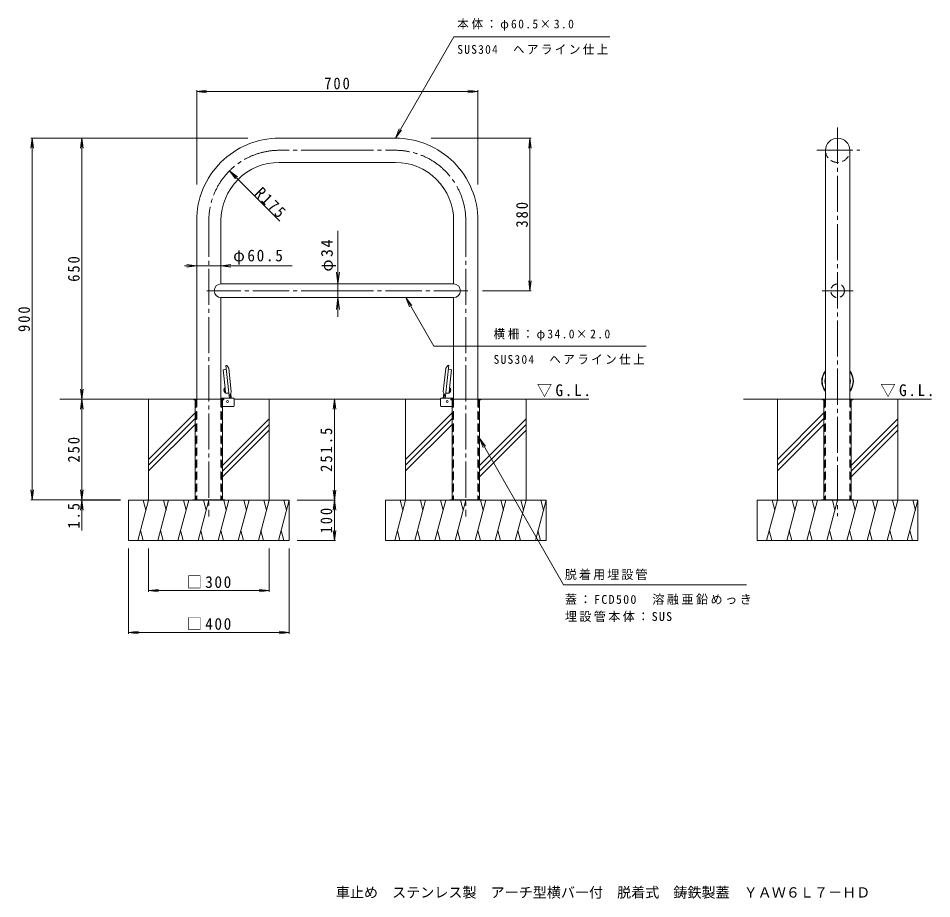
# Model space of a CAD drawing. Units: millimetres, scale not verified. Extents: x -1730 to 1845, y -1370 to 822.
# Drawn here: x -1730 to 543, y -1370 to 822 of the extents above; entities that cross this region are included whole.
import ezdxf
from ezdxf.enums import TextEntityAlignment as Align

# ---------------------------------------------------------------- set-up
doc = ezdxf.new("R2010")
doc.units = ezdxf.units.MM
doc.header["$LTSCALE"] = 10
doc.linetypes.add('CHAIN2', pattern=[12, 9, -1, 1, -1])
doc.linetypes.add('DASHED2', pattern=[3, 2, -1])
for name, color, linetype, lineweight in [('C-0', 4, 'Continuous', 9), ('C-1', 7, 'Continuous', 9), ('C-2', 3, 'Continuous', 9), ('C-3', 3, 'DASHED2', 9), ('C-4', 7, 'Continuous', 9), ('C-5', 7, 'Continuous', 9), ('C-6', 2, 'Continuous', 9), ('C-9', 7, 'Continuous', 9), ('C-B', 2, 'Continuous', 9), ('C-E', 6, 'Continuous', 5)]:
    doc.layers.add(name, color=color, linetype=linetype, lineweight=lineweight)
doc.layers.add('F-F_F-Fﾚｲﾔ', color=2, linetype='Continuous')
doc.styles.add('ＭＳ ゴシック', font='')
doc.styles.get('ＭＳ ゴシック').set_extended_font_data('MS Gothic')

msp = doc.modelspace()

# ---------------------------------------------------------------- linework, layer by layer
at = {"layer": 'C-0', "color": 7, "linetype": 'CHAIN2'}
for p, q in [((308.83, 549.73), (308.83, -417.54)), ((-936.38, 493.22), (-1081.13, 493.22)), ((-936.38, 493.22), (-791.63, 493.22)), ((256.94, 493.21), (363.97, 493.21)), ((-1256.13, 318.22), (-1256.13, -418.43)), ((-616.63, 318.22), (-616.63, -418.43)), ((-936.38, 143.47), (-1261.31, 143.47)), ((-936.38, 143.47), (-611.45, 143.47)), ((270.04, 143.46), (347.17, 143.46))]:
    msp.add_line(p, q, dxfattribs=at)
at = {"layer": 'C-0'}
for p, q in [((-1205.75, -117.73), (-1213.68, -42.34)), ((-1213.43, -42.12), (-1211.04, -42.77)), ((-1211.04, -42.77), (-1206.43, -49.12)), ((-661.72, -42.77), (-666.33, -49.12)), ((-1213.58, -51.64), (-1220.57, -53.28)), ((-1200.22, -108.22), (-1206.43, -49.12)), ((-672.55, -108.22), (-666.33, -49.12)), ((-659.18, -51.64), (-652.19, -53.27)), ((-1207.26, -111.79), (-1214.44, -111.65)), ((-1200.22, -108.22), (-1201.4, -111.31)), ((-672.55, -108.22), (-671.36, -111.3)), ((-665.5, -111.79), (-658.33, -111.65)), ((-1293.63, -126.53), (-1293.63, -128.03)), ((-1293.63, -126.53), (-1293.63, -128.03)), ((-1293.63, -126.53), (-1218.63, -126.53)), ((-1293.63, -128.03), (-1290.13, -128.03)), ((-1290.13, -128.03), (-1290.13, -376.53)), ((-1222.13, -128.03), (-1222.13, -376.53)), ((-1218.63, -128.03), (-1222.13, -128.03)), ((-1218.63, -126.53), (-1218.63, -128.03)), ((-654.13, -126.53), (-654.13, -128.03)), ((-654.13, -126.53), (-654.13, -128.03)), ((-654.13, -126.53), (-579.13, -126.53)), ((-654.13, -128.03), (-650.63, -128.03)), ((-650.63, -128.03), (-650.63, -376.53)), ((-582.63, -128.03), (-582.63, -376.53)), ((-579.13, -128.03), (-582.63, -128.03)), ((-579.13, -126.53), (-579.13, -128.03)), ((271.33, -126.53), (271.33, -128.03)), ((271.33, -126.53), (271.33, -128.03)), ((271.33, -126.53), (346.33, -126.53)), ((271.33, -128.03), (274.83, -128.03)), ((274.83, -128.03), (274.83, -376.53)), ((342.83, -128.03), (342.83, -376.53)), ((346.33, -128.03), (342.83, -128.03)), ((346.33, -126.53), (346.33, -128.03))]:
    msp.add_line(p, q, dxfattribs=at)
at = {"layer": 'C-0', "linetype": 'DASHED2'}
for p, q in [((-1288.63, -128.03), (-1288.63, -376.53)), ((-1223.63, -128.03), (-1223.63, -376.53)), ((-649.13, -128.03), (-649.13, -376.53)), ((-584.13, -128.03), (-584.13, -376.53)), ((276.33, -128.03), (276.33, -376.53)), ((341.33, -128.03), (341.33, -376.53))]:
    msp.add_line(p, q, dxfattribs=at)
at = {"layer": 'C-0'}
for points in [[(-667.01, -117.73), (-659.05, -42.04), (-661.72, -42.77)], [(-1220.57, -53.28), (-1215.78, -98.87), (-1215.78, -98.92)], [(-652.19, -53.27), (-656.98, -98.87), (-656.99, -98.92)]]:
    msp.add_lwpolyline(points, dxfattribs=at)
at = {"layer": 'C-0', "color": 7, "linetype": 'CHAIN2'}
for centre, start, end in [((-1081.13, 318.22), 89.99976, 180), ((-791.63, 318.22), 0, 90.00024)]:
    msp.add_arc(centre, 175, start, end, dxfattribs=at)
at = {"layer": 'C-0'}
for centre, radius, start, end in [((-1213.48, -42.32), 0.2, 74.79398, 186), ((-659.28, -42.31), 0.2, 354, 105.20602), ((-1213.81, -50.67), 1, 283.12502, 6), ((-658.95, -50.67), 1, 174, 256.87498), ((-1207.28, -112.79), 1, 6, 88.87498), ((-665.48, -112.79), 1, 91.12502, 174), ((-1205.55, -117.71), 0.2, 186, 297.20602), ((-667.21, -117.71), 0.2, 242.79398, 354)]:
    msp.add_arc(centre, radius, start, end, dxfattribs=at)
at = {"layer": 'C-0', "linetype": 'DASHED2'}
for centre, start, end in [((-1290.13, -128.03), 0, 90), ((-1222.13, -128.03), 90, 180), ((-650.63, -128.03), 0, 90), ((-582.63, -128.03), 90, 180), ((274.83, -128.03), 0, 90), ((342.83, -128.03), 90, 180)]:
    msp.add_arc(centre, 1.5, start, end, dxfattribs=at)
at = {"layer": 'C-0'}
for major_axis, start_param, end_param in [((-4.16, 39.58), 0.7667625, 2.1642506), ((-4.06, 38.59), 0.7980163, 2.132987), ((-4.16, 39.58), 3.9038804, 5.3103083), ((-4.06, 38.59), 3.9348512, 5.2793375), ((-3.35, 31.83), 1.154745, 1.7762584), ((-3.35, 31.83), 4.2848321, 4.9293566)]:
    msp.add_ellipse((308.89, -81.55), major_axis=major_axis, ratio=0.9945, start_param=start_param, end_param=end_param, dxfattribs=at)
at = {"layer": 'C-1', "color": 3}
for p, q in [((278.58, -21.55), (278.58, -126.53)), ((339.08, -37.04), (339.08, -126.53)), ((-1194.88, -124.23), (-1225.88, -124.23)), ((-1193.38, -143.23), (-1193.38, -125.73)), ((-679.38, -143.23), (-679.38, -125.73)), ((-677.88, -124.23), (-646.88, -124.23)), ((-1194.88, -144.73), (-1222.13, -144.73)), ((-677.88, -144.73), (-650.63, -144.73))]:
    msp.add_line(p, q, dxfattribs=at)
at = {"layer": 'C-1', "color": 4}
for p, q in [((-1215.78, -98.92), (-1214.44, -111.65)), ((-1201.4, -111.31), (-1203.31, -116.28)), ((-671.36, -111.3), (-669.45, -116.28)), ((-656.99, -98.92), (-658.33, -111.65)), ((-1203.31, -116.28), (-1205.46, -117.89)), ((-669.45, -116.28), (-667.3, -117.89))]:
    msp.add_line(p, q, dxfattribs=at)
at = {"layer": 'C-1'}
for p, q in [((-1296.13, -376.53), (-1296.13, -378.03)), ((-1216.13, -376.53), (-1296.13, -376.53)), ((-1268.63, -376.53), (-1268.63, -378.03)), ((-1243.63, -376.53), (-1243.63, -378.03)), ((-1216.13, -376.53), (-1216.13, -378.03)), ((-656.63, -376.53), (-656.63, -378.03)), ((-576.63, -376.53), (-656.63, -376.53)), ((-629.13, -376.53), (-629.13, -378.03)), ((-604.13, -376.53), (-604.13, -378.03)), ((-576.63, -376.53), (-576.63, -378.03)), ((268.83, -376.53), (268.83, -378.03)), ((348.83, -376.53), (268.83, -376.53)), ((296.33, -376.53), (296.33, -378.03)), ((321.33, -376.53), (321.33, -378.03)), ((348.83, -376.53), (348.83, -378.03))]:
    msp.add_line(p, q, dxfattribs=at)
at = {"layer": 'C-1', "color": 3}
for centre, start, end in [((-1194.88, -125.73), 0, 90), ((-677.88, -125.73), 90, 180), ((-1194.88, -143.23), 270, 0), ((-677.88, -143.23), 180, 270)]:
    msp.add_arc(centre, 1.5, start, end, dxfattribs=at)
at = {"layer": 'C-2'}
for p, q in [((-936.38, 523.47), (-1081.13, 523.47)), ((-936.38, 523.47), (-791.63, 523.47)), ((278.58, 493.21), (278.58, -55.91)), ((339.08, 493.21), (339.08, -55.85)), ((-936.38, 462.97), (-1081.13, 462.97)), ((-936.38, 462.97), (-791.63, 462.97)), ((-1286.38, 318.22), (-1286.38, -126.53)), ((-1225.88, 318.22), (-1225.88, 160.47)), ((-646.88, 318.22), (-646.88, 160.47)), ((-586.38, 318.22), (-586.38, -126.53)), ((-936.38, 160.47), (-1225.88, 160.47)), ((-936.38, 160.47), (-646.88, 160.47)), ((-936.38, 126.47), (-1225.88, 126.47)), ((-1225.88, 126.47), (-1225.88, -126.53)), ((-936.38, 126.47), (-646.88, 126.47)), ((-646.88, 126.47), (-646.88, -126.53))]:
    msp.add_line(p, q, dxfattribs=at)
at = {"layer": 'C-2', "linetype": 'DASHED2'}
msp.add_circle((308.83, 143.46), 17, dxfattribs=at)
at = {"layer": 'C-2'}
for centre, radius, start, end in [((-1081.13, 318.22), 205.25, 89.99977, 180), ((-791.63, 318.22), 205.25, 0, 90.00023), ((308.83, 493.21), 30.25, 0, 180), ((-1081.13, 318.22), 144.75, 89.9998, 180), ((-791.63, 318.22), 144.75, 0, 90.0002), ((-1225.88, 143.47), 17, 90, 270), ((-646.88, 143.47), 17, 270, 90)]:
    msp.add_arc(centre, radius, start, end, dxfattribs=at)
at = {"layer": 'C-2', "linetype": 'DASHED2'}
msp.add_arc((308.83, 493.21), 30.25, 180.00047, 0.00047, dxfattribs=at)
at = {"layer": 'C-3'}
for p, q in [((-1286.38, -126.53), (-1286.38, -376.53)), ((-1225.88, -126.53), (-1225.88, -376.53)), ((-646.88, -126.53), (-646.88, -376.53)), ((-586.38, -126.53), (-586.38, -376.53)), ((278.58, -126.53), (278.58, -376.53)), ((339.08, -126.53), (339.08, -376.53))]:
    msp.add_line(p, q, dxfattribs=at)
at = {"layer": 'C-4'}
for p, q in [((-1286.38, 639.73), (-1261.59, 642.99)), ((-1286.38, 642.73), (-1286.38, 408.14)), ((-1286.38, 639.73), (-586.38, 639.73)), ((-1286.38, 639.73), (-1261.59, 636.46)), ((-586.38, 639.73), (-611.17, 642.99)), ((-586.38, 639.73), (-611.17, 636.46)), ((-586.38, 642.73), (-586.38, 408.14)), ((-1696, 523.47), (-1699.26, 498.69)), ((-1699, 523.47), (-1159.43, 523.47)), ((-1696, 523.47), (-1696, -376.53)), ((-1696, 523.47), (-1692.74, 498.69)), ((-1572.36, 523.47), (-1575.62, 498.69)), ((-1572.36, 523.47), (-1572.36, -126.53)), ((-1572.36, 523.47), (-1569.1, 498.69)), ((-453.83, 523.47), (-702.57, 523.47)), ((-456.83, 523.47), (-460.09, 498.69)), ((-456.83, 143.47), (-456.83, 523.47)), ((-456.83, 523.47), (-453.56, 498.69)), ((-1204.84, 442.01), (-1185, 426.79)), ((-1204.84, 442.01), (-1189.62, 422.17)), ((-1079.77, 316.86), (-1204.84, 442.01)), ((-934.79, 293.05), (-934.79, 78.42)), ((-1048.78, 205.83), (-1316.84, 205.83)), ((-1286.38, 205.83), (-1311.17, 209.09)), ((-1286.38, 205.83), (-1311.17, 202.57)), ((-1286.38, 205.83), (-1286.38, 204.03)), ((-1225.88, 205.83), (-1201.1, 209.09)), ((-1225.88, 205.83), (-1225.88, 204.03)), ((-1225.88, 205.83), (-1201.1, 202.57)), ((-934.79, 160.47), (-938.7, 190.22)), ((-934.79, 160.47), (-930.87, 190.22)), ((-934.79, 160.47), (-931.79, 160.47)), ((-456.83, 143.47), (-460.09, 168.26)), ((-456.83, 143.47), (-453.56, 168.26)), ((-453.83, 143.47), (-575.02, 143.47)), ((-934.79, 126.47), (-938.7, 96.73)), ((-934.79, 126.47), (-931.79, 126.47)), ((-934.79, 126.47), (-930.87, 96.73)), ((-1572.36, -126.53), (-1575.62, -101.74)), ((-1572.36, -126.53), (-1569.1, -101.74)), ((-1572.36, -126.53), (-1575.62, -151.31)), ((-1572.36, -126.53), (-1572.36, -378.03)), ((-1572.36, -126.53), (-1569.1, -151.31)), ((-943.73, -126.53), (-947, -151.32)), ((-943.73, -378.03), (-943.73, -126.53)), ((-943.73, -126.53), (-940.47, -151.32)), ((-1696, -376.53), (-1699.26, -351.74)), ((-1696, -376.53), (-1692.74, -351.74)), ((-1572.36, -376.53), (-1575.62, -351.74)), ((-1572.36, -376.53), (-1575.62, -351.74)), ((-1572.36, -376.53), (-1569.1, -351.74)), ((-1572.36, -376.53), (-1569.1, -351.74)), ((-943.73, -378.03), (-947, -353.24)), ((-943.73, -378.03), (-940.47, -353.24)), ((-1699, -376.53), (-1476.13, -376.53)), ((-1572.36, -378.03), (-1575.62, -402.81)), ((-1575.36, -378.03), (-1476.13, -378.03)), ((-1572.36, -378.03), (-1569.1, -402.81)), ((-1572.36, -378.03), (-1572.36, -452.98)), ((-940.73, -378.03), (-1036.13, -378.03)), ((-943.73, -378.03), (-947, -402.81)), ((-943.73, -478.03), (-943.73, -378.03)), ((-943.73, -378.03), (-940.47, -402.81)), ((-943.73, -478.03), (-947, -453.24)), ((-943.73, -478.03), (-940.47, -453.24)), ((-1456.13, -710.13), (-1456.13, -498.03)), ((-1406.13, -606.02), (-1406.13, -498.03)), ((-1106.13, -606.02), (-1106.13, -498.03)), ((-1056.13, -710.13), (-1056.13, -498.03)), ((-940.73, -478.03), (-1036.13, -478.03)), ((-1406.13, -603.02), (-1381.34, -599.76)), ((-1406.13, -603.02), (-1106.13, -603.02)), ((-1406.13, -603.02), (-1381.34, -606.28)), ((-1106.13, -603.02), (-1130.92, -599.76)), ((-1106.13, -603.02), (-1130.92, -606.28)), ((-1456.13, -707.13), (-1431.34, -703.87)), ((-1056.13, -707.13), (-1080.92, -703.87)), ((-1456.13, -707.13), (-1056.13, -707.13)), ((-1456.13, -707.13), (-1431.34, -710.39)), ((-1056.13, -707.13), (-1080.92, -710.39))]:
    msp.add_line(p, q, dxfattribs=at)
at = {"layer": 'C-5'}
for p, q in [((-791.63, 523.47), (-646.19, 775.39)), ((-646.19, 775.39), (-257.82, 775.4)), ((-791.63, 523.47), (-782.07, 546.57)), ((-791.63, 523.47), (-776.41, 543.31)), ((-766, 126.47), (-756.43, 103.38)), ((-766, 126.47), (-750.78, 106.64)), ((-766, 126.47), (-695.93, 5.87)), ((-695.93, 5.87), (-167.42, 5.87)), ((-582.63, -223.67), (-373.52, -588.46)), ((-582.63, -223.67), (-567.41, -243.5)), ((-582.63, -223.67), (-573.06, -246.77)), ((81.66, -588.46), (-373.52, -588.46))]:
    msp.add_line(p, q, dxfattribs=at)
at = {"layer": 'C-6'}
for p, q in [((-1217.87, -101.91), (-1218.59, -102.79)), ((-1218.59, -102.79), (-1217.39, -102.66)), ((-1218.13, -107.16), (-1218.59, -102.79)), ((-1218.13, -107.16), (-1216.93, -107.04)), ((-1217.25, -107.88), (-1218.13, -107.16)), ((-1217.87, -101.91), (-1217.48, -101.87)), ((-1217.25, -107.88), (-1216.85, -107.84)), ((-1200.24, -124.23), (-1201.56, -111.72)), ((-672.52, -124.23), (-671.2, -111.71)), ((-655.52, -107.88), (-655.91, -107.83)), ((-654.64, -107.16), (-655.83, -107.04)), ((-655.52, -107.88), (-654.64, -107.16)), ((-654.18, -102.79), (-655.37, -102.66)), ((-654.89, -101.91), (-655.29, -101.87)), ((-654.89, -101.91), (-654.18, -102.79)), ((-654.64, -107.16), (-654.18, -102.79))]:
    msp.add_line(p, q, dxfattribs=at)
at = {"layer": 'C-6', "color": 6, "lineweight": 5}
for p, q in [((-1293.63, -126.53), (-1627.37, -126.53)), ((-1193.38, -126.53), (-679.38, -126.53)), ((-586.38, -126.53), (-309.97, -126.53))]:
    msp.add_line(p, q, dxfattribs=at)
at = {"layer": 'C-9'}
for p, q in [((-1205.07, -124.23), (-1205.75, -117.73)), ((-1201.85, -124.23), (-1202.82, -115)), ((-670.91, -124.23), (-669.94, -115)), ((-667.69, -124.23), (-667.01, -117.73))]:
    msp.add_line(p, q, dxfattribs=at)
at = {"layer": 'C-B'}
for p, q in [((-1217.69, -99.88), (-1217.33, -99.09)), ((-1217.69, -99.88), (-1216.64, -109.82)), ((-1217.33, -99.09), (-1215.78, -98.92)), ((-1216.64, -109.82), (-1216.13, -110.52)), ((-1216.13, -110.52), (-1214.57, -110.36)), ((-656.63, -110.52), (-658.19, -110.36)), ((-655.43, -99.09), (-656.99, -98.92)), ((-656.12, -109.82), (-656.63, -110.52)), ((-655.08, -99.88), (-656.12, -109.82)), ((-655.08, -99.88), (-655.43, -99.09))]:
    msp.add_line(p, q, dxfattribs=at)
at = {"layer": 'C-E'}
for p, q in [((-1490.35, -126.53), (-1293.63, -126.53)), ((-1406.13, -378.03), (-1406.13, -126.53)), ((-1193.38, -126.53), (-1022.73, -126.53)), ((-1106.13, -378.03), (-1106.13, -126.53)), ((-850.85, -126.53), (-679.38, -126.53)), ((-766.63, -378.03), (-766.63, -126.53)), ((-579.13, -126.53), (-383.23, -126.53)), ((-466.63, -378.03), (-466.63, -126.53)), ((74.61, -126.53), (271.33, -126.53)), ((158.83, -378.03), (158.83, -126.53)), ((346.33, -126.53), (542.23, -126.53)), ((458.83, -378.03), (458.83, -126.53)), ((-1290.13, -160.72), (-1406.13, -276.72)), ((-1290.13, -174.86), (-1406.13, -290.86)), ((-1106.13, -175.6), (-1222.13, -291.6)), ((-650.63, -160.72), (-766.63, -276.72)), ((-650.63, -174.86), (-766.63, -290.86)), ((-466.63, -175.6), (-582.63, -291.6)), ((274.83, -160.72), (158.83, -276.72)), ((274.83, -174.86), (158.83, -290.86)), ((458.83, -175.6), (342.83, -291.6)), ((-1290.13, -189), (-1406.13, -305)), ((-1106.13, -189.74), (-1222.13, -305.74)), ((-1106.13, -203.89), (-1222.13, -319.89)), ((-650.63, -189), (-766.63, -305)), ((-466.63, -189.74), (-582.63, -305.74)), ((-466.63, -203.88), (-582.63, -319.88)), ((274.83, -189), (158.83, -305)), ((458.83, -189.74), (342.83, -305.74)), ((458.83, -203.88), (342.83, -319.88)), ((-1456.13, -378.03), (-1056.13, -378.03)), ((-1456.13, -478.03), (-1456.13, -378.03)), ((-1406.13, -378.03), (-1432.93, -478.03)), ((-1419.18, -378.03), (-1412.66, -402.38)), ((-1356.13, -378.03), (-1382.93, -478.03)), ((-1369.18, -378.03), (-1362.66, -402.38)), ((-1306.13, -378.03), (-1332.93, -478.03)), ((-1319.18, -378.03), (-1312.66, -402.38)), ((-1256.13, -378.03), (-1282.93, -478.03)), ((-1269.18, -378.03), (-1262.66, -402.38)), ((-1206.13, -378.03), (-1232.93, -478.03)), ((-1219.18, -378.03), (-1212.66, -402.38)), ((-1156.13, -378.03), (-1182.93, -478.03)), ((-1169.18, -378.03), (-1162.66, -402.38)), ((-1106.13, -378.03), (-1132.93, -478.03)), ((-1119.18, -378.03), (-1112.66, -402.38)), ((-1056.13, -378.03), (-1082.93, -478.03)), ((-1069.18, -378.03), (-1062.66, -402.38)), ((-1056.13, -478.03), (-1056.13, -378.03)), ((-816.63, -378.03), (-416.63, -378.03)), ((-816.63, -478.03), (-816.63, -378.03)), ((-766.63, -378.03), (-793.43, -478.03)), ((-779.68, -378.03), (-773.16, -402.38)), ((-716.63, -378.03), (-743.43, -478.03)), ((-729.68, -378.03), (-723.16, -402.38)), ((-666.63, -378.03), (-693.43, -478.03)), ((-679.68, -378.03), (-673.16, -402.38)), ((-616.63, -378.03), (-643.43, -478.03)), ((-629.68, -378.03), (-623.16, -402.38)), ((-566.63, -378.03), (-593.43, -478.03)), ((-579.68, -378.03), (-573.16, -402.38)), ((-516.63, -378.03), (-543.43, -478.03)), ((-529.68, -378.03), (-523.16, -402.38)), ((-466.63, -378.03), (-493.43, -478.03)), ((-479.68, -378.03), (-473.16, -402.38)), ((-416.63, -378.03), (-443.43, -478.03)), ((-429.68, -378.03), (-423.16, -402.38)), ((-416.63, -478.03), (-416.63, -378.03)), ((108.83, -378.03), (508.83, -378.03)), ((108.83, -478.03), (108.83, -378.03)), ((158.83, -378.03), (132.03, -478.03)), ((145.78, -378.03), (152.3, -402.38)), ((208.83, -378.03), (182.03, -478.03)), ((195.78, -378.03), (202.3, -402.38)), ((258.83, -378.03), (232.03, -478.03)), ((245.78, -378.03), (252.3, -402.38)), ((308.83, -378.03), (282.03, -478.03)), ((295.78, -378.03), (302.3, -402.38)), ((358.83, -378.03), (332.03, -478.03)), ((345.78, -378.03), (352.3, -402.38)), ((408.83, -378.03), (382.03, -478.03)), ((395.78, -378.03), (402.3, -402.38)), ((458.83, -378.03), (432.03, -478.03)), ((445.78, -378.03), (452.3, -402.38)), ((508.83, -378.03), (482.03, -478.03)), ((495.78, -378.03), (502.3, -402.38)), ((508.83, -478.03), (508.83, -378.03)), ((-1419.88, -478.03), (-1426.4, -453.68)), ((-1369.88, -478.03), (-1376.4, -453.68)), ((-1319.88, -478.03), (-1326.4, -453.68)), ((-1269.88, -478.03), (-1276.4, -453.68)), ((-1219.88, -478.03), (-1226.4, -453.68)), ((-1169.88, -478.03), (-1176.4, -453.68)), ((-1119.88, -478.03), (-1126.4, -453.68)), ((-1069.88, -478.03), (-1076.4, -453.68)), ((-780.38, -478.03), (-786.9, -453.68)), ((-730.38, -478.03), (-736.9, -453.68)), ((-680.38, -478.03), (-686.9, -453.68)), ((-630.38, -478.03), (-636.9, -453.68)), ((-580.38, -478.03), (-586.9, -453.68)), ((-530.38, -478.03), (-536.9, -453.68)), ((-480.38, -478.03), (-486.9, -453.68)), ((-430.38, -478.03), (-436.9, -453.68)), ((145.08, -478.03), (138.56, -453.68)), ((195.08, -478.03), (188.56, -453.68)), ((245.08, -478.03), (238.56, -453.68)), ((295.08, -478.03), (288.56, -453.68)), ((345.08, -478.03), (338.56, -453.68)), ((395.08, -478.03), (388.56, -453.68)), ((445.08, -478.03), (438.56, -453.68)), ((495.08, -478.03), (488.56, -453.68)), ((-1456.13, -478.03), (-1056.13, -478.03)), ((-816.63, -478.03), (-416.63, -478.03)), ((108.83, -478.03), (508.83, -478.03))]:
    msp.add_line(p, q, dxfattribs=at)
at = {"layer": 'C-E', "color": 4, "lineweight": 9}
for centre in [(-1209.78, -132.03), (-662.98, -132.03)]:
    msp.add_circle(centre, 2.5, dxfattribs=at)

# ---------------------------------------------------------------- texts
at = {"layer": 'C-4', "color": 2, "char_height": 29.33, "attachment_point": 7, "style": 'ＭＳ ゴシック'}
for s, insert in [('\\T1.27;\\W0.9;700', (-968.88, 644.73)), ('\\T1.22;\\W0.95;φ60.5', (-1195.42, 208.83)), ('\\T1.21;\\W0.95;□300', (-1311.13, -597.02)), ('\\T1.21;\\W0.95;□400', (-1311.13, -701.13))]:
    msp.add_mtext(s, dxfattribs=dict(at, insert=insert))
for s, insert, rotation in [('\\T1.28;\\W0.9;R175', (-1144.45, 383.64), 315), ('\\T1.27;\\W0.9;380', (-461.83, 300.97), 90), ('\\T1.19;φ34', (-939.79, 191.26), 90), ('\\T1.27;\\W0.9;650', (-1577.36, 165.97), 90), ('\\T1.27;\\W0.9;900', (-1701, 40.97), 90), ('\\T1.28;\\W0.9;251.5', (-948.73, -307.28), 90), ('\\T1.27;\\W0.9;250', (-1577.36, -284.03), 90), ('\\T1.27;\\W0.9;1.5', (-1577.36, -448.45), 90), ('\\T1.27;\\W0.9;100', (-948.73, -460.53), 90)]:
    msp.add_mtext(s, dxfattribs=dict(at, insert=insert, rotation=rotation))
at = {"layer": 'C-5', "char_height": 21.99, "attachment_point": 7, "style": 'ＭＳ ゴシック'}
for s, insert in [('\\T1.25;\\W0.95;本体：φ60.5×3.0', (-637.82, 790.79)), ('\\T1.22;\\W0.95;SUS304\u3000ヘアライン仕上', (-637.82, 731.05)), ('\\T1.25;\\W0.95;横柵：φ34.0×2.0', (-547.42, 19.02)), ('\\T1.22;\\W0.95;SUS304\u3000ヘアライン仕上', (-547.42, -40.72)), ('\\T1.17;脱着用埋設管', (-369.95, -576.6)), ('\\T1.21;蓋：FCD500\u3000溶融亜鉛めっき', (-369.95, -638.38)), ('\\T1.2;埋設管本体：SUS', (-369.95, -680.93))]:
    msp.add_mtext(s, dxfattribs=dict(at, insert=insert))
at = {"layer": 'C-5', "color": 2, "char_height": 29.33, "attachment_point": 7, "style": 'ＭＳ ゴシック'}
for insert in [(-439.71, -121.3), (415.3, -121.3)]:
    msp.add_mtext('\\T1.22;\\W0.95;▽G.L.', dxfattribs=dict(at, insert=insert))
at = {"layer": 'F-F_F-Fﾚｲﾔ', "style": 'ＭＳ ゴシック'}
msp.add_text('車止め\u3000ステンレス製\u3000アーチ型横バー付\u3000脱着式\u3000鋳鉄製蓋\u3000ＹＡＷ６Ｌ７－ＨＤ', height=25.66, dxfattribs=at).set_placement((-940, -1374.79), align=Align.BOTTOM_LEFT)

doc.saveas('drawing.dxf')
